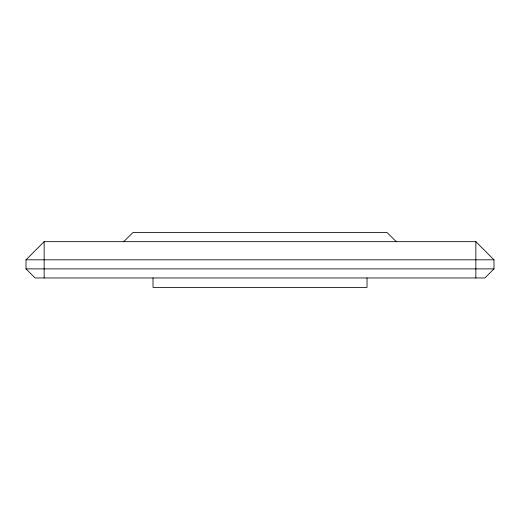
<?xml version="1.0" encoding="UTF-8"?>
<svg xmlns="http://www.w3.org/2000/svg" width="520" height="520" viewBox="0 0 520 520"><rect width="100%" height="100%" fill="white"/><g stroke="black" fill="none" stroke-linecap="round" stroke-linejoin="round"><path stroke-width="0.78" d="M26 259.818L44.142 241.677L475.859 241.677L494 259.818L494 268.886L484.933 277.959L35.068 277.959L26 268.886L26 259.818L494 259.818M123.734 241.677L132.808 232.609L387.192 232.609L396.266 241.677M26 268.886L494 268.886M475.859 241.677L475.859 277.959M367.022 277.959L367.022 287.391L153.01 287.391L153.01 277.959M44.142 241.677L44.142 277.959"/></g></svg>
